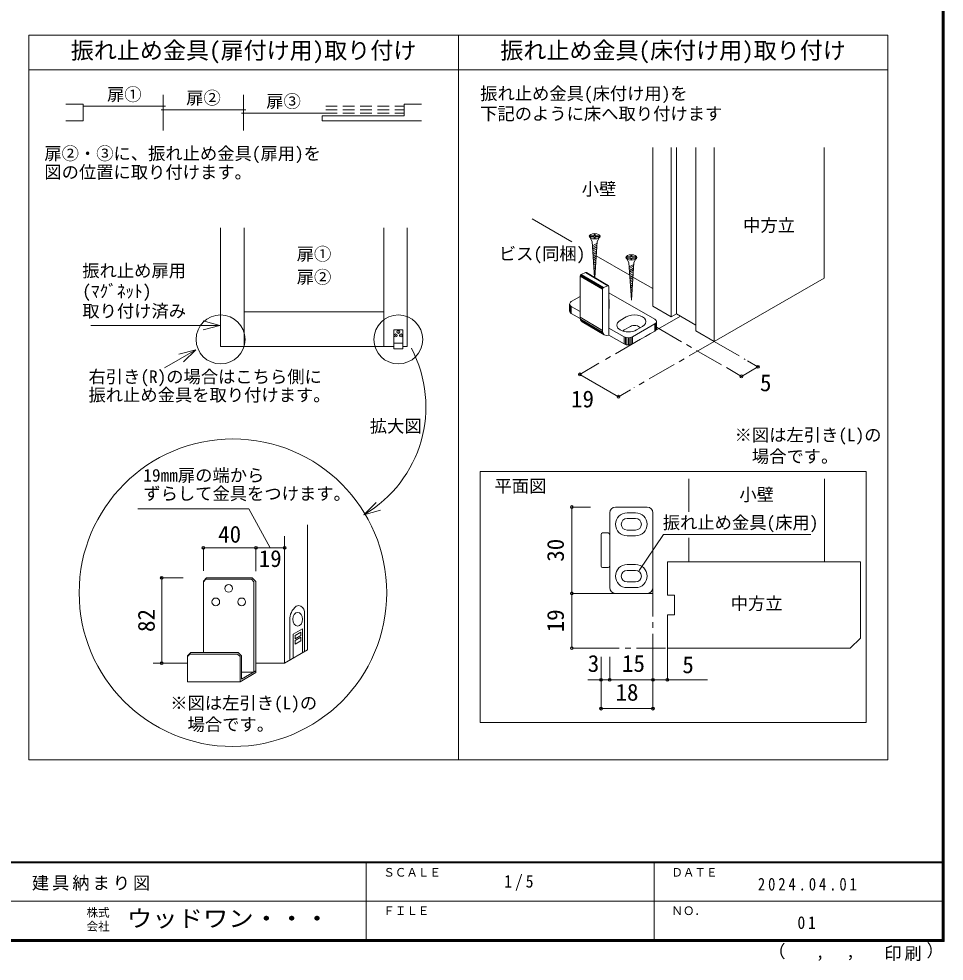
# Model space of a CAD drawing. Units: millimetres at full size, sheet at 1:5, with parts at other scales. Extents: x -973 to 977, y -718 to 696.
# Drawn here: x 174 to 977, y -718 to 100 of the extents above; entities that cross this region are included whole.
import ezdxf
from ezdxf.enums import TextEntityAlignment as Align

# ---------------------------------------------------------------- set-up
doc = ezdxf.new("R2010")
doc.units = ezdxf.units.MM
doc.header["$LTSCALE"] = 5
doc.header["$PDMODE"] = 32
doc.header["$PDSIZE"] = 2.5
doc.linetypes.add('CHAIN1', pattern=[8, 5, -1, 1, -1])
doc.linetypes.add('DASHED2', pattern=[3, 2, -1])
for name, color, linetype, lineweight in [('0-3_仕上げ', 2, 'Continuous', 9), ('0-6_扉', 6, 'Continuous', 9), ('0-7_金物', 7, 'Continuous', 9), ('0-8_戸当り', 3, 'Continuous', 9), ('0-A_文字', 7, 'Continuous', 9), ('0-B_寸法', 7, 'Continuous', 9), ('1-3_仕上げ', 2, 'Continuous', 9), ('1-4_枠', 3, 'Continuous', 9), ('1-7_金物', 7, 'Continuous', 9), ('1-A_文字', 7, 'Continuous', 9), ('1-B_寸法', 7, 'Continuous', 9), ('F-0_補助線', 7, 'Continuous', 9)]:
    doc.layers.add(name, color=color, linetype=linetype, lineweight=lineweight)
doc.styles.add('ＭＳ ゴシック', font='')
doc.styles.get('ＭＳ ゴシック').set_extended_font_data('MS Gothic')

msp = doc.modelspace()

# ---------------------------------------------------------------- linework, layer by layer
at = {"layer": '0-3_仕上げ', "color": 4}
for p, q in [((369.116, -81.211), (369.116, -184.229)), ((490.516, -81.211), (490.516, -184.229)), ((490.516, -154.229), (369.116, -154.229))]:
    msp.add_line(p, q, dxfattribs=at)
at = {"layer": '0-6_扉', "color": 2}
for p, q in [((723.973, -11.613), (723.973, -149.351)), ((744.302, -11.613), (744.302, -155.985)), ((761.096, -11.613), (761.096, -170.784)), ((777.006, -11.613), (777.006, -179.97)), ((872.466, -11.613), (872.466, -124.856)), ((348.816, -81.211), (348.816, -184.229)), ((510.816, -81.211), (510.816, -184.229)), ((744.302, -155.985), (739.883, -158.537)), ((761.096, -165.681), (744.302, -155.985)), ((510.816, -184.229), (507.016, -184.229))]:
    msp.add_line(p, q, dxfattribs=at)
at = {"layer": '0-6_扉', "color": 7}
for p, q in [((619.249, -73.58), (653.542, -93.379)), ((674.765, -105.632), (703.829, -122.412)), ((706.585, -124.003), (723.973, -134.042)), ((336.674, -385.08), (333.866, -387.888)), ((335.987, -386.374), (333.866, -388.495)), ((333.866, -450.008), (333.866, -387.888)), ((335.987, -386.374), (375.622, -386.374)), ((336.674, -385.08), (376.159, -385.08)), ((375.622, -386.374), (377.744, -388.495)), ((376.159, -385.08), (379.411, -388.333)), ((377.744, -388.495), (377.744, -466.85)), ((379.411, -467.382), (379.411, -388.333)), ((421.607, -414.291), (421.607, -449.155)), ((408.859, -420.602), (408.859, -456.515)), ((411.7, -433.948), (419.735, -429.309)), ((419.735, -429.309), (419.735, -450.235)), ((411.7, -433.948), (411.7, -454.874)), ((413.418, -435.048), (413.418, -438.134)), ((413.418, -438.134), (418.466, -435.22)), ((413.418, -439.489), (413.418, -442.575)), ((413.418, -442.575), (418.466, -439.661)), ((320.089, -452.816), (322.897, -450.008)), ((320.089, -453.423), (322.211, -451.302)), ((320.089, -475.336), (320.089, -452.816)), ((322.211, -451.302), (363.513, -451.302)), ((363.513, -451.302), (365.635, -453.423)), ((365.635, -475.336), (365.635, -453.423)), ((366.929, -473.094), (366.929, -452.887)), ((379.411, -465.888), (366.929, -473.094)), ((377.744, -466.85), (366.929, -466.85))]:
    msp.add_line(p, q, dxfattribs=at)
at = {"layer": '0-6_扉', "color": 3}
for p, q in [((348.816, -81.211), (348.816, -184.229)), ((510.816, -81.211), (510.816, -184.229)), ((499.016, -184.229), (348.816, -184.229)), ((424.183, -447.667), (424.183, -339.054)), ((404.31, -348.893), (404.31, -459.141)), ((404.31, -459.141), (424.183, -447.667)), ((320.089, -459.141), (290.257, -459.141)), ((404.31, -459.141), (379.411, -459.141))]:
    msp.add_line(p, q, dxfattribs=at)
at = {"layer": '0-6_扉', "color": 2}
for points in [[(739.883, -11.613), (739.883, -158.537), (723.973, -149.351)], [(761.096, -170.784), (777.006, -179.97), (872.466, -124.856)]]:
    msp.add_lwpolyline(points, dxfattribs=at)
at = {"layer": '0-6_扉', "color": 7}
for points in [[(413.418, -435.048), (418.466, -432.134), (418.466, -435.22)], [(413.418, -439.489), (418.466, -436.575), (418.466, -439.661)], [(322.897, -450.008), (364.049, -450.008), (366.929, -452.887)], [(379.411, -467.382), (365.635, -475.336), (320.089, -475.336)]]:
    msp.add_lwpolyline(points, dxfattribs=at)
for centre in [(355.805, -394.291), (344.603, -405.952), (367.007, -405.952)]:
    msp.add_circle(centre, 3.355, dxfattribs=at)
for centre, radius, start, end in [((423.147, -421.126), 14.298, 127.57436, 182.10384), ((416.257, -412.172), 3, 84.92261, 127.57436), ((416.027, -414.761), 5.599, 4.8123, 84.92261)]:
    msp.add_arc(centre, radius, start, end, dxfattribs=at)
msp.add_ellipse((415.64, -421.056), major_axis=(0, 5.951), ratio=0.714286, dxfattribs=at)
at = {"layer": '0-7_金物'}
for p, q in [((669.454, -89.857), (671.279, -93.017)), ((669.56, -88.085), (672.923, -88.085)), ((669.56, -88.085), (669.56, -89.119)), ((669.56, -89.119), (672.923, -89.119)), ((672.923, -88.085), (672.923, -86.569)), ((672.923, -86.569), (673.956, -86.569)), ((672.923, -90.635), (672.923, -89.119)), ((673.956, -88.085), (673.956, -86.569)), ((673.956, -88.085), (677.319, -88.085)), ((677.425, -89.857), (675.6, -93.017)), ((677.319, -89.119), (677.319, -88.085)), ((673.352, -124.319), (671.279, -93.017)), ((675.496, -94.592), (671.532, -96.836)), ((675.388, -96.22), (671.632, -98.346)), ((675.28, -97.848), (671.732, -99.857)), ((672.923, -90.635), (673.956, -90.635)), ((673.52, -124.419), (675.6, -93.017)), ((675.173, -99.476), (671.832, -101.367)), ((675.065, -101.104), (671.932, -102.878)), ((674.957, -102.732), (672.032, -104.388)), ((674.849, -104.36), (672.132, -105.899)), ((674.741, -105.988), (672.232, -107.409)), ((704.742, -106.457), (704.742, -104.941)), ((704.742, -104.941), (705.776, -104.941)), ((705.776, -106.457), (705.776, -104.941)), ((674.633, -107.617), (672.332, -108.919)), ((674.525, -109.245), (672.432, -110.43)), ((674.418, -110.873), (672.532, -111.94)), ((674.31, -112.501), (672.632, -113.451)), ((674.202, -114.129), (672.732, -114.961)), ((701.274, -108.229), (703.098, -111.388)), ((701.379, -106.457), (704.742, -106.457)), ((701.379, -106.457), (701.379, -107.491)), ((701.379, -107.491), (704.742, -107.491)), ((705.259, -144.007), (703.098, -111.388)), ((707.316, -112.963), (703.351, -115.207)), ((704.742, -109.007), (704.742, -107.491)), ((704.742, -109.007), (705.776, -109.007)), ((705.259, -144.007), (707.42, -111.388)), ((705.776, -106.457), (709.139, -106.457)), ((709.245, -108.229), (707.42, -111.388)), ((709.139, -107.491), (709.139, -106.457)), ((680.197, -134.041), (660.913, -122.55)), ((680.349, -133.753), (661.065, -122.262)), ((680.547, -133.498), (661.264, -122.007)), ((680.778, -133.293), (661.495, -121.802)), ((661.742, -121.661), (665.573, -120.054)), ((681.026, -133.152), (661.742, -121.661)), ((684.856, -131.545), (665.573, -120.054)), ((685.104, -131.478), (665.821, -119.987)), ((685.335, -131.489), (666.051, -119.998)), ((685.533, -131.578), (666.25, -120.087)), ((674.094, -115.757), (672.832, -116.471)), ((673.986, -117.385), (672.932, -117.982)), ((673.878, -119.014), (673.033, -119.492)), ((673.77, -120.642), (673.133, -121.003)), ((673.663, -122.27), (673.233, -122.513)), ((707.208, -114.591), (703.451, -116.718)), ((707.1, -116.219), (703.552, -118.228)), ((706.992, -117.847), (703.652, -119.738)), ((706.885, -119.475), (703.752, -121.249)), ((706.777, -121.103), (703.852, -122.759)), ((680.069, -134.636), (660.785, -123.145)), ((660.785, -123.145), (660.785, -158.869)), ((680.101, -134.342), (660.818, -122.852)), ((706.669, -122.732), (703.952, -124.27)), ((706.561, -124.36), (704.052, -125.78)), ((706.453, -125.988), (704.152, -127.291)), ((706.345, -127.616), (704.252, -128.801)), ((706.237, -129.244), (704.352, -130.311)), ((680.069, -134.636), (680.069, -170.36)), ((681.026, -133.152), (684.856, -131.545)), ((685.814, -174.444), (685.814, -132.226)), ((725.589, -160.666), (685.814, -137.702)), ((706.13, -130.872), (704.452, -131.822)), ((706.022, -132.5), (704.552, -133.332)), ((705.914, -134.128), (704.652, -134.843)), ((705.806, -135.757), (704.752, -136.353)), ((705.698, -137.385), (704.852, -137.863)), ((705.59, -139.013), (704.952, -139.374)), ((653.11, -145.357), (660.785, -140.926)), ((686.091, -144.336), (686.091, -150.46)), ((705.482, -140.641), (705.052, -140.884)), ((651.646, -147.398), (651.646, -153.522)), ((651.816, -148.145), (651.816, -154.269)), ((652.316, -148.841), (652.316, -154.965)), ((660.785, -153.87), (653.11, -149.439)), ((653.11, -149.439), (653.11, -155.563)), ((660.889, -160.054), (653.11, -155.563)), ((680.069, -170.36), (660.785, -158.869)), ((680.264, -171.959), (660.981, -160.468)), ((680.838, -173.284), (661.555, -161.794)), ((681.751, -174.246), (662.468, -162.756)), ((695.537, -161.687), (700.84, -158.625)), ((726.883, -163.454), (726.883, -169.578)), ((727.053, -162.707), (727.053, -168.831)), ((507.016, -169.929), (507.016, -186.329)), ((699.072, -175.975), (685.814, -168.321)), ((704.375, -166.79), (699.072, -169.852)), ((725.589, -164.749), (706.143, -175.975)), ((725.589, -170.872), (706.143, -182.099)), ((709.679, -169.852), (714.982, -166.79)), ((725.589, -164.749), (725.589, -170.872)), ((726.383, -164.151), (726.383, -170.274)), ((699.072, -182.099), (685.814, -174.444)), ((699.072, -175.975), (699.072, -182.099)), ((700.108, -176.434), (700.108, -182.558)), ((701.314, -176.723), (701.314, -182.846)), ((702.608, -176.821), (702.608, -182.945)), ((703.902, -176.723), (703.902, -182.846)), ((705.108, -176.434), (705.108, -182.558)), ((706.143, -175.975), (706.143, -182.099)), ((507.016, -181.285), (499.016, -181.285)), ((507.016, -186.329), (499.016, -186.329)), ((574.007, -292.72), (908.865, -292.72)), ((574.007, -510.621), (574.007, -292.72)), ((908.865, -292.72), (908.865, -510.621)), ((908.865, -510.621), (574.007, -510.621))]:
    msp.add_line(p, q, dxfattribs=at)
for points in [[(673.956, -90.635), (673.956, -89.119), (677.319, -89.119)], [(705.776, -109.007), (705.776, -107.491), (709.139, -107.491)], [(507.016, -169.929), (499.016, -169.929), (499.016, -186.329)]]:
    msp.add_lwpolyline(points, dxfattribs=at)
for centre in [(673.44, -88.602), (705.259, -106.974)]:
    msp.add_ellipse(centre, major_axis=(4.71, 0), ratio=0.5, dxfattribs=at)
for centre, major_axis, ratio, start_param, end_param in [((661.742, -122.744), (0.64, 1.074), 0.663414, 0.7318184, 2.3026147), ((665.573, -121.137), (0.64, 1.074), 0.663414, 6.2296055, 7.0150037), ((681.026, -134.234), (0.64, 1.074), 0.663414, 0.7318184, 2.3026147), ((684.856, -132.627), (0.64, 1.074), 0.663414, 5.4442074, 7.0150037), ((656.646, -147.398), (-5, 0), 0.57735, 5.4977871, 7.0685835), ((676.091, -144.336), (10, 0), 0.57735, 6.047146, 6.5192246), ((656.646, -153.522), (-5, 0), 0.57735, 6.2831853, 7.0685835), ((676.091, -150.46), (10, 0), 0.57735, 6.047146, 6.5192246), ((666.53, -156.459), (3.839, 6.443), 0.663414, 2.3026147, 3.0880129), ((702.608, -165.769), (10, 0), 0.57735, 2.3561945, 5.4977871), ((707.911, -162.707), (10, 0), 0.57735, 5.4977871, 8.6393798), ((722.053, -162.707), (-5, 0), 0.57735, 2.3561945, 3.9269908), ((685.814, -167.949), (3.839, 6.443), 0.663414, 2.3026147, 3.873411), ((702.608, -171.893), (5, 0), 0.57735, 2.3561945, 2.7802255), ((707.911, -168.831), (5, 0), 0.57735, 0.2617994, 2.3561945), ((722.053, -168.831), (-5, 0), 0.57735, 2.3561945, 3.1415927), ((702.608, -173.934), (-5, 0), 0.57735, 0.7853982, 2.3561945), ((702.608, -180.058), (-5, 0), 0.57735, 0.7853982, 2.3561945)]:
    msp.add_ellipse(centre, major_axis=major_axis, ratio=ratio, start_param=start_param, end_param=end_param, dxfattribs=at)
for p in [(503.016, -171.673), (500.695, -174.639), (505.337, -174.639)]:
    msp.add_point(p, dxfattribs=at)
at = {"layer": '0-8_戸当り'}
for p, q in [((299.085, 3.209), (299.085, 34.209)), ((368.786, 3.209), (368.786, 34.209))]:
    msp.add_line(p, q, dxfattribs=at)
at = {"layer": '0-8_戸当り', "color": 2}
for p, q in [((229.383, 26.209), (214.383, 26.209)), ((229.383, 11.459), (229.383, 26.209)), ((508.189, 26.209), (523.189, 26.209)), ((508.189, 15.959), (508.189, 26.209)), ((301.085, 24.209), (229.383, 24.209)), ((370.786, 21.209), (297.085, 21.209)), ((439.988, 18.209), (366.786, 18.209)), ((229.383, 11.459), (214.383, 11.459)), ((508.189, 15.959), (436.988, 15.959)), ((436.988, 11.459), (436.988, 15.959)), ((436.988, 11.459), (523.189, 11.459))]:
    msp.add_line(p, q, dxfattribs=at)
at = {"layer": '0-8_戸当り', "linetype": 'DASHED2'}
for p, q in [((439.988, 24.209), (508.189, 24.209)), ((439.988, 21.209), (508.189, 21.209)), ((439.988, 18.209), (508.189, 18.209))]:
    msp.add_line(p, q, dxfattribs=at)
at = {"layer": '0-A_文字', "color": 3}
for p, q in [((182.43, 85.992), (927.855, 85.992)), ((182.43, -543.141), (182.43, 85.992)), ((555.142, -543.141), (555.142, 85.992)), ((927.855, -543.141), (927.855, 85.992)), ((182.43, 55.992), (927.855, 55.992)), ((182.43, -543.141), (927.855, -543.141))]:
    msp.add_line(p, q, dxfattribs=at)
at = {"layer": '0-A_文字', "color": 4}
for p, q in [((348.086, -165.975), (333.597, -162.093)), ((348.086, -165.975), (236.068, -165.975)), ((348.086, -165.975), (333.597, -169.857)), ((327.171, -187.104), (300.172, -202.692)), ((327.171, -187.104), (312.682, -190.986)), ((327.171, -187.104), (316.565, -197.71)), ((373.202, -325.113), (276.917, -325.113)), ((391.861, -359.059), (373.202, -325.113)), ((473.15, -330.279), (483.705, -319.621)), ((473.15, -330.279), (487.62, -326.326)), ((711.864, -378.819), (733.088, -347.452)), ((733.088, -347.452), (861.075, -347.452))]:
    msp.add_line(p, q, dxfattribs=at)
at = {"layer": '0-A_文字'}
for centre, radius in [((348.816, -178.129), 21.25), ((503.016, -178.129), 21.25), ((359.483, -398.032), 133.457)]:
    msp.add_circle(centre, radius, dxfattribs=at)
at = {"layer": '0-A_文字', "color": 4}
msp.add_arc((418.465, -236.62), 108.455, 300.27986, 27.91074, dxfattribs=at)
at = {"layer": '0-B_寸法', "color": 4, "linetype": 'CHAIN1'}
for p, q in [((747.838, -158.027), (679.267, -197.616)), ((727.053, -167.635), (792.109, -205.195)), ((777.006, -179.97), (707.541, -220.075)), ((777.006, -179.97), (804.112, -195.62))]:
    msp.add_line(p, q, dxfattribs=at)
at = {"layer": '0-B_寸法', "color": 4}
for p, q in [((660.483, -208.461), (677.127, -198.852)), ((815.044, -201.931), (800.749, -210.184)), ((815.044, -201.931), (806.072, -196.751)), ((660.483, -208.461), (694.071, -227.853)), ((792.109, -205.195), (800.749, -210.184)), ((704.528, -221.815), (694.071, -227.853)), ((404.31, -359.059), (333.866, -359.059)), ((333.866, -359.059), (333.866, -378.888)), ((379.411, -359.059), (379.411, -379.333)), ((297.674, -459.141), (297.674, -385.08)), ((297.674, -385.08), (316.387, -385.08)), ((297.674, -459.141), (316.387, -459.141))]:
    msp.add_line(p, q, dxfattribs=at)
at = {"layer": '0-B_寸法'}
for p in [(815.044, -201.931), (660.483, -208.461), (800.749, -210.184), (694.071, -227.853), (333.866, -359.059), (379.411, -359.059), (404.31, -359.059), (297.674, -385.08), (297.674, -459.141)]:
    msp.add_point(p, dxfattribs=at)
at = {"layer": '1-3_仕上げ'}
for p, q in [((755.206, -299.171), (755.206, -327.887)), ((872.706, -299.171), (872.706, -371.121)), ((755.206, -350.42), (755.206, -371.121)), ((755.206, -371.121), (786.456, -371.121)), ((808.956, -371.121), (840.206, -371.121))]:
    msp.add_line(p, q, dxfattribs=at)
at = {"layer": '1-4_枠'}
for p, q in [((903.956, -371.121), (736.456, -371.121)), ((736.456, -399.996), (736.456, -371.121)), ((903.956, -437.371), (903.956, -371.121)), ((742.706, -399.996), (736.456, -399.996)), ((742.706, -417.246), (742.706, -399.996)), ((895.206, -446.121), (903.956, -437.371)), ((895.206, -446.121), (736.456, -446.121))]:
    msp.add_line(p, q, dxfattribs=at)
at = {"layer": '1-4_枠', "color": 4, "linetype": 'CHAIN1'}
for p, q in [((669.752, -398.621), (723.956, -398.621)), ((723.956, -393.621), (723.956, -453.621)), ((669.752, -446.121), (736.456, -446.121)), ((736.456, -453.621), (736.456, -446.121))]:
    msp.add_line(p, q, dxfattribs=at)
at = {"layer": '1-4_枠'}
msp.add_lwpolyline([(742.706, -417.246), (736.456, -417.246), (736.456, -446.121)], dxfattribs=at)
at = {"layer": '1-7_金物'}
for p, q in [((691.456, -323.621), (718.956, -323.621)), ((686.456, -393.621), (686.456, -328.621)), ((708.956, -328.621), (701.456, -328.621)), ((708.956, -333.621), (701.456, -333.621)), ((723.956, -393.621), (723.956, -328.621)), ((678.956, -374.871), (678.956, -347.371)), ((685.206, -346.121), (680.206, -346.121)), ((701.456, -343.621), (708.956, -343.621)), ((708.956, -348.621), (701.456, -348.621)), ((685.206, -376.121), (680.206, -376.121)), ((701.456, -373.621), (708.956, -373.621)), ((708.956, -378.621), (701.456, -378.621)), ((701.456, -388.621), (708.956, -388.621)), ((718.956, -398.621), (691.456, -398.621)), ((701.456, -393.621), (708.956, -393.621))]:
    msp.add_line(p, q, dxfattribs=at)
for centre, radius, start, end in [((691.456, -328.621), 5, 90, 180), ((718.956, -328.621), 5, 0, 90), ((701.456, -338.621), 10, 90, 270), ((701.456, -338.621), 5, 90, 270), ((708.956, -338.621), 10, 270, 90), ((708.956, -338.621), 5, 270, 90), ((680.206, -347.371), 1.25, 90, 180), ((685.206, -347.371), 1.25, 0, 90), ((680.206, -374.871), 1.25, 180, 270), ((685.206, -374.871), 1.25, 270, 0), ((701.456, -383.621), 10, 90, 270), ((708.956, -383.621), 10, 270, 90), ((701.456, -383.621), 5, 90, 270), ((708.956, -383.621), 5, 270, 90), ((691.456, -393.621), 5, 180, 270), ((718.956, -393.621), 5, 270, 0)]:
    msp.add_arc(centre, radius, start, end, dxfattribs=at)
at = {"layer": '1-B_寸法', "color": 4}
for p, q in [((653.574, -323.621), (669.752, -323.621)), ((653.574, -398.621), (653.574, -323.621)), ((653.574, -398.621), (669.752, -398.621)), ((653.574, -398.621), (653.574, -446.121)), ((653.574, -446.121), (669.752, -446.121)), ((678.956, -473.621), (678.956, -453.621)), ((686.456, -473.621), (686.456, -453.621)), ((723.956, -498.621), (723.956, -453.621)), ((736.456, -453.621), (736.456, -473.637)), ((667.391, -473.621), (686.456, -473.621)), ((678.956, -498.621), (678.956, -473.621)), ((686.456, -473.621), (723.956, -473.621)), ((723.956, -473.637), (771.335, -473.637)), ((678.956, -498.621), (723.956, -498.621))]:
    msp.add_line(p, q, dxfattribs=at)
at = {"layer": '1-B_寸法'}
for p in [(653.574, -323.621), (653.574, -398.621), (653.574, -446.121), (678.956, -473.621), (686.456, -473.621), (723.956, -473.621), (723.956, -473.637), (736.456, -473.637), (678.956, -498.621), (723.956, -498.621)]:
    msp.add_point(p, dxfattribs=at)
at = {"layer": 'F-0_補助線', "color": 6}
for p, q in [((974.986, 695.833), (974.986, -700.833)), ((975.82, 695.833), (975.82, -700.833)), ((976.653, 695.833), (976.653, -700.833)), ((976.653, -631.667), (-973.347, -631.667)), ((976.653, -632.5), (-973.347, -632.5)), ((474.986, -632.5), (474.986, -699.167)), ((724.986, -632.5), (724.986, -699.167)), ((1.653, -665.833), (974.986, -665.834)), ((976.653, -699.167), (-973.347, -699.167)), ((976.653, -700), (-973.347, -700)), ((976.653, -700.833), (-973.347, -700.833))]:
    msp.add_line(p, q, dxfattribs=at)

# ---------------------------------------------------------------- texts
at = {"layer": '0-A_文字', "style": 'ＭＳ ゴシック'}
for s, height, p in [('振れ止め金具(扉付け用)取り付け', 14.66, (218.786, 60.992)), ('振れ止め金具(床付け用)取り付け', 14.66, (591.499, 60.992)), ('扉①', 11, (250.234, 25.742)), ('振れ止め金具(床付け用)を', 11, (574.051, 26.533)), ('扉②', 11, (318.936, 22.742)), ('扉③', 11, (388.387, 19.742)), ('下記のように床へ取り付けます', 11, (574.051, 8.997)), ('小壁', 11, (662.16, -56.384)), ('中方立', 11, (802.236, -87.832)), ('扉①', 11, (414.816, -112.782)), ('振れ止め扉用', 11, (228.764, -127.282)), ('扉②', 11, (414.816, -132.82)), ('(ﾏｸﾞﾈｯﾄ)', 11, (228.764, -145.094)), ('取り付け済み', 11, (228.764, -162.283)), ('拡大図', 11, (478.233, -262.19)), ('平面図', 11, (586.448, -314.197)), ('小壁', 11, (798.956, -321.629)), ('中方立', 11, (791.456, -416.121))]:
    msp.add_text(s, height=height, dxfattribs=at).set_placement(p, align=Align.BOTTOM_LEFT)
at = {"layer": '0-B_寸法', "style": 'ＭＳ ゴシック'}
for s, height, p in [('扉②・③に、振れ止め金具(扉用)を', 11, (195.834, -25.539)), ('図の位置に取り付けます。', 11, (195.834, -41.74)), ('ビス(同梱)', 11, (590.259, -112.509)), ('右引き(R)の場合はこちら側に', 11, (234.14, -219.299)), ('5', 14.66, (816.815, -227.5)), ('振れ止め金具を取り付けます。', 11, (234.14, -235.154)), ('19', 14.66, (652.863, -241.559)), ('※図は左引き(L)の', 11, (794.805, -269.859)), ('\u3000場合です。', 11, (794.805, -288.44)), ('19㎜扉の端から', 11, (281.762, -304.839)), ('ずらして金具をつけます。', 11, (281.762, -320.734)), ('40', 14.66, (346.639, -358.946)), ('19', 14.66, (381.861, -380.076)), ('※図は左引き(L)の', 11, (305.108, -502.518)), ('\u3000場合です。', 11, (305.108, -521.099))]:
    msp.add_text(s, height=height, dxfattribs=at).set_placement(p, align=Align.BOTTOM_LEFT)
msp.add_text('82', height=14.66, rotation=90, dxfattribs=at).set_placement((296.014, -432.11), align=Align.BOTTOM_LEFT)
at = {"layer": '1-A_文字', "style": 'ＭＳ ゴシック'}
msp.add_text('振れ止め金具(床用)', height=11, dxfattribs=at).set_placement((732.492, -345.953), align=Align.BOTTOM_LEFT)
at = {"layer": '1-B_寸法', "style": 'ＭＳ ゴシック'}
for s, p in [('30', (651.074, -371.121)), ('19', (651.074, -432.371))]:
    msp.add_text(s, height=14.66, rotation=90, dxfattribs=at).set_placement(p, align=Align.BOTTOM_LEFT)
for s, p in [('3', (667.391, -471.121)), ('15', (697.081, -471.121)), ('5', (749.425, -472.248)), ('18', (691.456, -496.121))]:
    msp.add_text(s, height=14.66, dxfattribs=at).set_placement(p, align=Align.BOTTOM_LEFT)
at = {"layer": 'F-0_補助線', "style": 'ＭＳ ゴシック'}
for s, height, p in [('ＳＣＡＬＥ', 7.331, (489.986, -646.667)), ('ＤＡＴＥ', 7.331, (739.986, -646.667)), ('ＦＩＬＥ', 7.331, (489.986, -680)), ('ＮＯ．', 7.331, (739.986, -680.001)), ('株式', 7.331, (232.486, -681.5)), ('会社', 7.331, (232.486, -693.5)), ('（', 11, (823.992, -718.052)), ('）', 11, (961.387, -717.355)), (',', 11, (865.199, -718.052)), (',', 11, (891.686, -717.588))]:
    msp.add_text(s, height=height, dxfattribs=at).set_placement(p, align=Align.BOTTOM_LEFT)
at = {"layer": 'F-0_補助線', "style": 'ＭＳ ゴシック', "width": 1.1}
msp.add_text('ウッドワン・・・', height=14.66, dxfattribs=at).set_placement((267.486, -692.5), align=Align.BOTTOM_LEFT)
at = {"layer": 'F-0_補助線', "char_height": 11, "attachment_point": 7, "style": 'ＭＳ ゴシック'}
for s, insert in [('\\T1.17;建具納まり図', (184.986, -656.667)), ('\\T1.38;\\W0.9;1/5', (594.986, -656.667)), ('\\T1.39;\\W0.85;2024.04.01', (814.986, -656.667)), ('\\T1.36;\\W0.9;01', (849.361, -690.001)), ('\\T1.17;印刷', (924.678, -717.82))]:
    msp.add_mtext(s, dxfattribs=dict(at, insert=insert))

doc.saveas('drawing.dxf')
